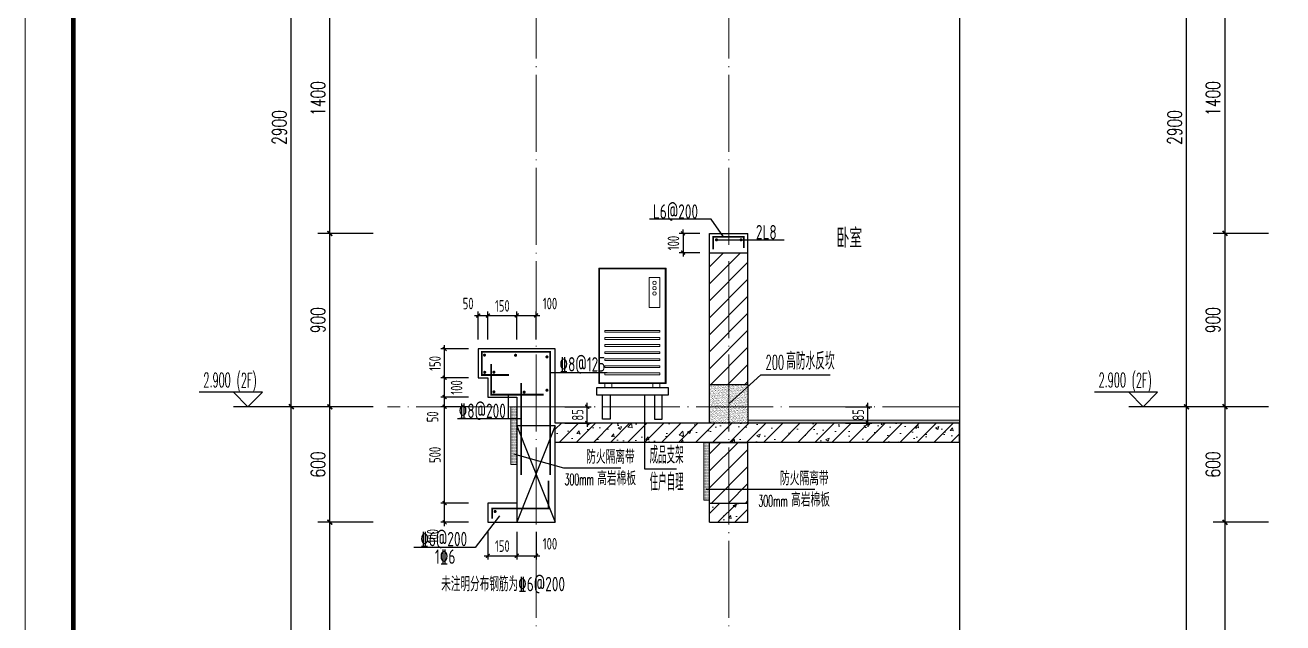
# Model space of a CAD drawing. Extents: x -1712635 to -854203, y -534641 to -21985.
# Drawn here: x -939127 to -932599, y -162113 to -159009 of the extents above; entities that cross this region are included whole.
import ezdxf

# ---------------------------------------------------------------- set-up
doc = ezdxf.new("R2010")
doc.units = 0
doc.header["$LTSCALE"] = 1000
doc.linetypes.add('DOTE', pattern=[2.42, 2, -0.2, 0.02, -0.2])
doc.layers.get('0').update_dxf_attribs({"linetype": 'CONTINUOUS'})
doc.layers.get('Defpoints').update_dxf_attribs({"linetype": 'CONTINUOUS'})
for name, color, linetype in [('DIM', 2, 'CONTINUOUS'), ('DIM_ELEV', 3, 'CONTINUOUS'), ('DIM_IDEN', 67, 'CONTINUOUS'), ('DIM_SYMB', 3, 'CONTINUOUS'), ('PUB_DIM', 3, 'CONTINUOUS'), ('PUB_TEXT', 2, 'CONTINUOUS'), ('REIN', 6, 'CONTINUOUS'), ('S-大样-砼线', 7, 'CONTINUOUS'), ('S-引出线', 40, 'CONTINUOUS'), ('TEXT', 2, 'CONTINUOUS'), ('WALL', 2, 'CONTINUOUS'), ('空调外机', 8, 'CONTINUOUS'), ('立面-看线', 251, 'CONTINUOUS')]:
    doc.layers.add(name, color=color, linetype=linetype)
for name, color, linetype, lineweight in [('DOTE', 19, 'DOTE', 9), ('PUB_HATCH', 8, 'CONTINUOUS', 9), ('内粉刷', 37, 'CONTINUOUS', 9), ('图框', 9, 'CONTINUOUS', 18), ('平面-空调室外机', 143, 'CONTINUOUS', 9)]:
    doc.layers.add(name, color=color, linetype=linetype, lineweight=lineweight)
doc.styles.add('_TCH_DIM', font='SIMPLEX.shx', dxfattribs={"width": 0.7, "bigfont": 'GBCBIG.shx'})
doc.styles.add('_TCH_DIM_T3', font='SIMPLEX', dxfattribs={"width": 0.705882, "bigfont": 'GBCBIG'})
doc.styles.add('DIM_FONT_T3', font='SIMPLEX', dxfattribs={"width": 0.705882, "bigfont": 'GBCBIG'})
doc.styles.add('TSSD_DIMENSION', font='Tssdeng.shx', dxfattribs={"width": 0.7, "bigfont": 'tssdchn.shx'})
doc.styles.add('TSSD_REIN', font='tssdeng.shx', dxfattribs={"width": 0.7, "height": 300, "bigfont": 'tssdchn.shx'})
doc.styles.add('w', font='tssdeng.shx', dxfattribs={"width": 0.8, "bigfont": 'tssdchn.shx'})
doc.dimstyles.new('_TCH_ARCH&&25', dxfattribs={"dimtxt": 74.375, "dimasz": 25, "dimexe": 62.5, "dimexo": 75, "dimgap": 25, "dimtad": 1, "dimdec": 0, "dimzin": 0, "dimdsep": 46, "dimtxsty": '_TCH_DIM_T3', "dimblk": 'ARCHTICK', "dimcen": 0.09, "dimclrt": 7, "dimazin": 0, "dimtfac": 1, "dimtdec": 0, "dimtix": 1, "dimtmove": 2, "dimatfit": 3, "dimldrblk": 'ARCHTICK', "dimfxl": 0, "dimtolj": 1, "dimtzin": 0, "dimarcsym": 0})
doc.dimstyles.new('TSSD_20_20', dxfattribs={"dimtxt": 60, "dimasz": 20, "dimexe": 20, "dimexo": 50, "dimgap": 20, "dimtad": 1, "dimdec": 0, "dimzin": 0, "dimdsep": 46, "dimtxsty": 'TSSD_DIMENSION', "dimblk": 'ARCHTICK', "dimblk1": 'ARCHTICK', "dimblk2": 'ARCHTICK', "dimcen": 0, "dimdle": 20, "dimclrt": 7, "dimadec": 0, "dimazin": 0, "dimtfac": 1, "dimtdec": 0, "dimtix": 1, "dimtmove": 2, "dimatfit": 3, "dimfxl": 0, "dimtolj": 1, "dimtzin": 0, "dimarcsym": 0})
pattern_1 = [(45, (-1569657.01, 4597.395), (-44.1941915, 44.1941915), [])]
pattern_2 = [(45, (-1569657.01, 4552.52), (-44.194174, 44.194174), []), (50, (-1569657.01, 4552.52), (179.315046, -15.688034), [18.75, -206.25]), (355, (-1569657.01, 4552.52), (-34.687833, 188.048033), [15, -165]), (100.4514, (-1569642.07, 4551.21), (144.627345, 172.359886), [15.93505, -175.28553]), (46.1842, (-1569657, 4602.52), (266.81026, -41.37975), [28.125, -309.375]), (96.6356, (-1569634.78, 4599.07), (233.66568, 243.52947), [23.90257, -262.92825]), (351.1842, (-1569657, 4602.52), (233.66549, 243.52965), [22.5, -247.5]), (21, (-1569632.01, 4590.02), (149.226763, -100.654723), [18.75, -206.25]), (326, (-1569632.01, 4590.02), (60.828833, 181.28751), [15, -165]), (71.4514, (-1569619.58, 4581.63), (210.055657, 80.632624), [15.93505, -175.28553]), (37.5, (-1569657.01, 4552.52), (3.039964, 83.2234635), [0, -163, 0, -167.5, 0, -165.625]), (7.5, (-1569657.01, 4552.52), (65.767384, 98.602928), [0, -95.5, 0, -159.25, 0, -63.125]), (327.5, (-1569712.76, 4552.52), (133.455609, -5.638718), [0, -62.5, 0, -195, 0, -258.75]), (317.5, (-1569737.76, 4552.52), (145.796542, 25.026246), [0, -81.25, 0, -129.5, 0, -183.75])]

# ---------------------------------------------------------------- blocks, each defined once
blk = doc.blocks.new('GFDDDDRG')
at = {"layer": '图框'}
blk.add_lwpolyline([(923310, -107437), (923310, -159999), (893610, -159999), (893610, -107437)], close=True, dxfattribs=at)
blk.add_lwpolyline([(923310, -107437), (923310, -159999), (893610, -159999), (893610, -107437)], close=True, dxfattribs=at)
at = {"layer": '图框', "const_width": 50}
blk.add_lwpolyline([(894110, -159499), (922810, -159499), (922810, -108687), (894110, -108687)], close=True, dxfattribs=at)
blk = doc.blocks.new('_ArchTick')
at = {"color": 0, "const_width": 0.35}
blk.add_lwpolyline([(-0.5, -0.5), (0.5, 0.5)], dxfattribs=at)
blk = doc.blocks.new('*D2800')
at = {"layer": 'Defpoints', "color": 0}
for p in [(-932899, -161590.5), (-932599, -161590.5), (-932599, -162990.5)]:
    blk.add_point(p, dxfattribs=at)
at = {"layer": 'PUB_DIM', "color": 0, "lineweight": -2}
for p, q in [((-932674, -161590.5), (-932961.5, -161590.5)), ((-932899, -162990.5), (-932899, -161590.5)), ((-932674, -162990.5), (-932961.5, -162990.5))]:
    blk.add_line(p, q, dxfattribs=at)
at = {"layer": 'PUB_DIM', "color": 0, "lineweight": -2, "xscale": 25, "yscale": 25, "zscale": 25}
for p, rotation in [((-932899, -161590.5), 90), ((-932899, -162990.5), 270)]:
    blk.add_blockref('_ArchTick', p, dxfattribs=dict(at, rotation=rotation))
at = {"layer": 'PUB_DIM', "color": 7, "insert": (-932961.2, -162290.5), "char_height": 74.38, "attachment_point": 5, "rotation": 90, "style": '_TCH_DIM_T3'}
blk.add_mtext('\\A1;1400', dxfattribs=at)
blk = doc.blocks.new('*D2802')
at = {"layer": 'Defpoints', "color": 0}
for p in [(-933099, -160990.5), (-932599, -160990.5), (-932599, -163890.5)]:
    blk.add_point(p, dxfattribs=at)
at = {"layer": 'PUB_DIM', "color": 0, "lineweight": -2}
for p, q in [((-932674, -160990.5), (-933161.5, -160990.5)), ((-933099, -163890.5), (-933099, -160990.5)), ((-932674, -163890.5), (-933161.5, -163890.5))]:
    blk.add_line(p, q, dxfattribs=at)
at = {"layer": 'PUB_DIM', "color": 0, "lineweight": -2, "xscale": 25, "yscale": 25, "zscale": 25}
for p, rotation in [((-933099, -160990.5), 90), ((-933099, -163890.5), 270)]:
    blk.add_blockref('_ArchTick', p, dxfattribs=dict(at, rotation=rotation))
at = {"layer": 'PUB_DIM', "color": 7, "insert": (-933161.2, -162440.5), "char_height": 74.38, "attachment_point": 5, "rotation": 90, "style": '_TCH_DIM_T3'}
blk.add_mtext('\\A1;2900', dxfattribs=at)
blk = doc.blocks.new('*D2825')
at = {"layer": 'Defpoints', "color": 0}
for p in [(-937545.2, -161590.5), (-937245.2, -161590.5), (-937245.2, -162990.5)]:
    blk.add_point(p, dxfattribs=at)
at = {"layer": 'PUB_DIM', "color": 0, "lineweight": -2}
for p, q in [((-937320.2, -161590.5), (-937607.7, -161590.5)), ((-937545.2, -162990.5), (-937545.2, -161590.5)), ((-937320.2, -162990.5), (-937607.7, -162990.5))]:
    blk.add_line(p, q, dxfattribs=at)
at = {"layer": 'PUB_DIM', "color": 0, "lineweight": -2, "xscale": 25, "yscale": 25, "zscale": 25}
for p, rotation in [((-937545.2, -161590.5), 90), ((-937545.2, -162990.5), 270)]:
    blk.add_blockref('_ArchTick', p, dxfattribs=dict(at, rotation=rotation))
at = {"layer": 'PUB_DIM', "color": 7, "insert": (-937607.4, -162290.5), "char_height": 74.38, "attachment_point": 5, "rotation": 90, "style": '_TCH_DIM_T3'}
blk.add_mtext('\\A1;1400', dxfattribs=at)
blk = doc.blocks.new('*D2827')
at = {"layer": 'Defpoints', "color": 0}
for p in [(-937745.2, -160990.5), (-937245.2, -160990.5), (-937245.2, -163890.5)]:
    blk.add_point(p, dxfattribs=at)
at = {"layer": 'PUB_DIM', "color": 0, "lineweight": -2}
for p, q in [((-937320.2, -160990.5), (-937807.7, -160990.5)), ((-937745.2, -163890.5), (-937745.2, -160990.5)), ((-937320.2, -163890.5), (-937807.7, -163890.5))]:
    blk.add_line(p, q, dxfattribs=at)
at = {"layer": 'PUB_DIM', "color": 0, "lineweight": -2, "xscale": 25, "yscale": 25, "zscale": 25}
for p, rotation in [((-937745.2, -160990.5), 90), ((-937745.2, -163890.5), 270)]:
    blk.add_blockref('_ArchTick', p, dxfattribs=dict(at, rotation=rotation))
at = {"layer": 'PUB_DIM', "color": 7, "insert": (-937807.4, -162440.5), "char_height": 74.38, "attachment_point": 5, "rotation": 90, "style": '_TCH_DIM_T3'}
blk.add_mtext('\\A1;2900', dxfattribs=at)
blk = doc.blocks.new('kongtiao')
for p, q in [((-338.7, 49), (-338.7, -550.8)), ((11, 49), (-338.7, 49)), ((-334.1, 44.4), (-334.1, -546.2)), ((6.4, 44.4), (-334.1, 44.4)), ((6.4, -546.2), (6.4, 44.4)), ((11, -550.8), (11, 49)), ((-76.2, -0.5), (-76.2, -156.5)), ((-21.1, -0.5), (-76.2, -0.5)), ((-21.1, -156.5), (-21.1, -0.5)), ((-76.2, -156.5), (-21.1, -156.5)), ((-338.7, -550.8), (11, -550.8)), ((-334.1, -546.2), (6.4, -546.2)), ((-306.6, -550.8), (-306.6, -571.2)), ((-306.6, -571.2), (-269.8, -571.2)), ((-269.8, -571.2), (-269.8, -550.8)), ((-57.9, -571.2), (-57.9, -550.8)), ((-21.1, -571.2), (-57.9, -571.2)), ((-21.1, -550.8), (-21.1, -571.2))]:
    blk.add_line(p, q)
for points in [[(-306.6, -275.4), (-21.1, -275.4), (-21.1, -284.6), (-306.6, -284.6)], [(-306.6, -312.1), (-21.1, -312.1), (-21.1, -321.3), (-306.6, -321.3)], [(-306.6, -348.8), (-21.1, -348.8), (-21.1, -358), (-306.6, -358)], [(-306.6, -385.6), (-21.1, -385.6), (-21.1, -394.7), (-306.6, -394.7)], [(-306.6, -422.3), (-21.1, -422.3), (-21.1, -431.5), (-306.6, -431.5)], [(-306.6, -459), (-21.1, -459), (-21.1, -468.2), (-306.6, -468.2)], [(-306.6, -495.7), (-21.1, -495.7), (-21.1, -504.9), (-306.6, -504.9)]]:
    blk.add_lwpolyline(points, close=True)
for centre in [(-48.7, -28), (-48.7, -55.6), (-48.7, -83.1)]:
    blk.add_circle(centre, 9.18)
blk = doc.blocks.new('VDVDXAXFSFFX')
at = {"layer": 'PUB_HATCH'}
h = blk.add_hatch(dxfattribs=at)
h.set_pattern_fill('DOTS', color=251, scale=2, style=0)
h.set_pattern_definition([(0, (924712.4965, -148185.593), (1.5875, 3.175), [0, -3.175])])
h.paths.add_polyline_path([(924682.5, -148185.6), (924712.5, -148185.6), (924712.5, -147935.6), (924712.5, -147885.6), (924712.5, -147885.6), (924712.5, -147885.6), (924682.5, -147885.6)])
at = {"layer": 'DIM_IDEN', "color": 5}
for p, q in [((924695.5, -148129.3), (924955.6, -148202.9)), ((924955.6, -148202.9), (925253.4, -148202.9))]:
    blk.add_line(p, q, dxfattribs=at)
at = {"layer": 'PUB_HATCH', "color": 5}
blk.add_lwpolyline([(924712.5, -147885.6), (924682.5, -147885.6), (924682.5, -148185.6), (924712.5, -148185.6)], close=True, dxfattribs=at)
at = {"layer": 'PUB_TEXT', "style": 'DIM_FONT_T3', "width": 0.705882}
blk.add_text('防火隔离带', height=71.49, dxfattribs=at).set_placement((925072.6, -148181.9))
at = {"layer": 'PUB_TEXT', "color": 5, "style": 'DIM_FONT_T3'}
for s, height, width, p in [('300mm', 59.5, 0.49827, (924960.4, -148292.9)), ('高岩棉板', 71.49, 0.705882, (925129.8, -148292.9))]:
    blk.add_text(s, height=height, dxfattribs=dict(at, width=width)).set_placement(p)
blk = doc.blocks.new('A$C1F6240CC')
at = {"layer": 'PUB_HATCH'}
h = blk.add_hatch(dxfattribs=at)
h.set_pattern_fill('DOTS', color=251, scale=2, style=0)
h.set_pattern_definition([(0, (-2e-08, -300), (1.5875, 3.175), [0, -3.175])])
h.paths.add_polyline_path([(-30, -300), (0, -300), (0, -50), (0, 0), (0, 0), (0, 0), (-30, 0)])
at = {"layer": 'DIM_IDEN', "color": 5}
for p, q in [((-17, -243.7), (275.1, -243.7)), ((275.1, -243.7), (547, -243.7))]:
    blk.add_line(p, q, dxfattribs=at)
at = {"layer": 'PUB_HATCH', "color": 5}
blk.add_lwpolyline([(0, 0), (-30, 0), (-30, -300), (0, -300)], close=True, dxfattribs=at)
at = {"layer": 'PUB_TEXT', "style": 'DIM_FONT_T3', "width": 0.705882}
blk.add_text('防火隔离带', height=71.49, dxfattribs=at).set_placement((366.2, -222.7))
at = {"layer": 'PUB_TEXT', "color": 5, "style": 'DIM_FONT_T3'}
for s, height, width, p in [('高岩棉板', 71.49, 0.705882, (423.4, -333.7)), ('300mm', 59.5, 0.49827, (253.9, -333.7))]:
    blk.add_text(s, height=height, dxfattribs=dict(at, width=width)).set_placement(p)
blk = doc.blocks.new('*D3730')
at = {"layer": 'Defpoints', "color": 0}
for p in [(-932899, -160990.5), (-932599, -160990.5), (-932599, -161590.5)]:
    blk.add_point(p, dxfattribs=at)
at = {"layer": 'PUB_DIM', "color": 0, "lineweight": -2}
for p, q in [((-932674, -160990.5), (-932961.5, -160990.5)), ((-932899, -161590.5), (-932899, -160990.5)), ((-932674, -161590.5), (-932961.5, -161590.5))]:
    blk.add_line(p, q, dxfattribs=at)
at = {"layer": 'PUB_DIM', "color": 0, "lineweight": -2, "xscale": 25, "yscale": 25, "zscale": 25}
for p, rotation in [((-932899, -160990.5), 90), ((-932899, -161590.5), 270)]:
    blk.add_blockref('_ArchTick', p, dxfattribs=dict(at, rotation=rotation))
at = {"layer": 'PUB_DIM', "color": 7, "insert": (-932961.2, -161290.5), "char_height": 74.38, "attachment_point": 5, "rotation": 90, "style": '_TCH_DIM_T3'}
blk.add_mtext('\\A1;600', dxfattribs=at)
blk = doc.blocks.new('*D3731')
at = {"layer": 'Defpoints', "color": 0}
for p in [(-932899, -160090.5), (-932599, -160090.5), (-932599, -160990.5)]:
    blk.add_point(p, dxfattribs=at)
at = {"layer": 'PUB_DIM', "color": 0, "lineweight": -2}
for p, q in [((-932674, -160090.5), (-932961.5, -160090.5)), ((-932899, -160990.5), (-932899, -160090.5)), ((-932674, -160990.5), (-932961.5, -160990.5))]:
    blk.add_line(p, q, dxfattribs=at)
at = {"layer": 'PUB_DIM', "color": 0, "lineweight": -2, "xscale": 25, "yscale": 25, "zscale": 25}
for p, rotation in [((-932899, -160090.5), 90), ((-932899, -160990.5), 270)]:
    blk.add_blockref('_ArchTick', p, dxfattribs=dict(at, rotation=rotation))
at = {"layer": 'PUB_DIM', "color": 7, "insert": (-932961.2, -160540.5), "char_height": 74.38, "attachment_point": 5, "rotation": 90, "style": '_TCH_DIM_T3'}
blk.add_mtext('\\A1;900', dxfattribs=at)
blk = doc.blocks.new('*D3732')
at = {"layer": 'Defpoints', "color": 0}
for p in [(-932899, -158690.5), (-932599, -158690.5), (-932599, -160090.5)]:
    blk.add_point(p, dxfattribs=at)
at = {"layer": 'PUB_DIM', "color": 0, "lineweight": -2}
for p, q in [((-932674, -158690.5), (-932961.5, -158690.5)), ((-932899, -160090.5), (-932899, -158690.5)), ((-932674, -160090.5), (-932961.5, -160090.5))]:
    blk.add_line(p, q, dxfattribs=at)
at = {"layer": 'PUB_DIM', "color": 0, "lineweight": -2, "xscale": 25, "yscale": 25, "zscale": 25}
for p, rotation in [((-932899, -158690.5), 90), ((-932899, -160090.5), 270)]:
    blk.add_blockref('_ArchTick', p, dxfattribs=dict(at, rotation=rotation))
at = {"layer": 'PUB_DIM', "color": 7, "insert": (-932961.2, -159390.5), "char_height": 74.38, "attachment_point": 5, "rotation": 90, "style": '_TCH_DIM_T3'}
blk.add_mtext('\\A1;1400', dxfattribs=at)
blk = doc.blocks.new('*D3747')
at = {"layer": 'Defpoints', "color": 0}
for p in [(-933099, -158090.5), (-932599, -158090.5), (-932599, -160990.5)]:
    blk.add_point(p, dxfattribs=at)
at = {"layer": 'PUB_DIM', "color": 0, "lineweight": -2}
for p, q in [((-932674, -158090.5), (-933161.5, -158090.5)), ((-933099, -160990.5), (-933099, -158090.5)), ((-932674, -160990.5), (-933161.5, -160990.5))]:
    blk.add_line(p, q, dxfattribs=at)
at = {"layer": 'PUB_DIM', "color": 0, "lineweight": -2, "xscale": 25, "yscale": 25, "zscale": 25}
for p, rotation in [((-933099, -158090.5), 90), ((-933099, -160990.5), 270)]:
    blk.add_blockref('_ArchTick', p, dxfattribs=dict(at, rotation=rotation))
at = {"layer": 'PUB_DIM', "color": 7, "insert": (-933161.2, -159540.5), "char_height": 74.38, "attachment_point": 5, "rotation": 90, "style": '_TCH_DIM_T3'}
blk.add_mtext('\\A1;2900', dxfattribs=at)
blk = doc.blocks.new('*D3754')
at = {"layer": 'Defpoints', "color": 0}
for p in [(-936375, -160990.5), (-936209, -160990.5), (-936375, -161075.5)]:
    blk.add_point(p, dxfattribs=at)
at = {"layer": 'DIM', "color": 0, "lineweight": -2}
for p, q in [((-936325, -160990.5), (-936189, -160990.5)), ((-936209, -160990.5), (-936209, -160970.5)), ((-936209, -161075.5), (-936209, -160990.5)), ((-936325, -161075.5), (-936189, -161075.5)), ((-936209, -161075.5), (-936209, -161095.5))]:
    blk.add_line(p, q, dxfattribs=at)
at = {"layer": 'DIM', "color": 0, "lineweight": -2, "xscale": 20, "yscale": 20, "zscale": 20}
for p, rotation in [((-936209, -160990.5), 270), ((-936209, -161075.5), 90)]:
    blk.add_blockref('_ArchTick', p, dxfattribs=dict(at, rotation=rotation))
at = {"layer": 'DIM', "color": 7, "insert": (-936259, -161033), "char_height": 60, "attachment_point": 5, "rotation": 90, "style": 'TSSD_DIMENSION'}
blk.add_mtext('\\A1;85', dxfattribs=at)
blk = doc.blocks.new('*D3755')
at = {"layer": 'Defpoints', "color": 0}
for p in [(-934918.7, -160990.5), (-934752.7, -160990.5), (-934918.7, -161075.5)]:
    blk.add_point(p, dxfattribs=at)
at = {"layer": 'DIM', "color": 0, "lineweight": -2}
for p, q in [((-934868.7, -160990.5), (-934732.7, -160990.5)), ((-934752.7, -160990.5), (-934752.7, -160970.5)), ((-934752.7, -161075.5), (-934752.7, -160990.5)), ((-934868.7, -161075.5), (-934732.7, -161075.5)), ((-934752.7, -161075.5), (-934752.7, -161095.5))]:
    blk.add_line(p, q, dxfattribs=at)
at = {"layer": 'DIM', "color": 0, "lineweight": -2, "xscale": 20, "yscale": 20, "zscale": 20}
for p, rotation in [((-934752.7, -160990.5), 270), ((-934752.7, -161075.5), 90)]:
    blk.add_blockref('_ArchTick', p, dxfattribs=dict(at, rotation=rotation))
at = {"layer": 'DIM', "color": 7, "insert": (-934802.7, -161033), "char_height": 60, "attachment_point": 5, "rotation": 90, "style": 'TSSD_DIMENSION'}
blk.add_mtext('\\A1;85', dxfattribs=at)
blk = doc.blocks.new('*D3756')
at = {"layer": 'Defpoints', "color": 0}
for p in [(-936725, -160516.8), (-936775, -160690.5), (-936725, -160690.5)]:
    blk.add_point(p, dxfattribs=at)
at = {"layer": 'DIM', "color": 0, "lineweight": -2}
for p, q in [((-936775, -160640.5), (-936775, -160496.8)), ((-936725, -160640.5), (-936725, -160496.8)), ((-936795, -160516.8), (-936705, -160516.8))]:
    blk.add_line(p, q, dxfattribs=at)
at = {"layer": 'DIM', "color": 0, "lineweight": -2, "xscale": 20, "yscale": 20, "zscale": 20, "rotation": 180}
blk.add_blockref('_ArchTick', (-936775, -160516.8), dxfattribs=at)
at = {"layer": 'DIM', "color": 0, "lineweight": -2, "xscale": 20, "yscale": 20, "zscale": 20}
blk.add_blockref('_ArchTick', (-936725, -160516.8), dxfattribs=at)
at = {"layer": 'DIM', "color": 7, "insert": (-936827.4, -160454.6), "char_height": 60, "attachment_point": 5, "style": 'TSSD_DIMENSION'}
blk.add_mtext('\\A1;50', dxfattribs=at)
blk = doc.blocks.new('*D3757')
at = {"layer": 'Defpoints', "color": 0}
for p in [(-936575, -160516.8), (-936725, -160690.5), (-936575, -160690.5)]:
    blk.add_point(p, dxfattribs=at)
at = {"layer": 'DIM', "color": 0, "lineweight": -2}
for p, q in [((-936725, -160640.5), (-936725, -160496.8)), ((-936575, -160640.5), (-936575, -160496.8)), ((-936745, -160516.8), (-936555, -160516.8))]:
    blk.add_line(p, q, dxfattribs=at)
at = {"layer": 'DIM', "color": 0, "lineweight": -2, "xscale": 20, "yscale": 20, "zscale": 20, "rotation": 180}
blk.add_blockref('_ArchTick', (-936725, -160516.8), dxfattribs=at)
at = {"layer": 'DIM', "color": 0, "lineweight": -2, "xscale": 20, "yscale": 20, "zscale": 20}
blk.add_blockref('_ArchTick', (-936575, -160516.8), dxfattribs=at)
at = {"layer": 'DIM', "color": 7, "insert": (-936650, -160466.8), "char_height": 60, "attachment_point": 5, "style": 'TSSD_DIMENSION'}
blk.add_mtext('\\A1;150', dxfattribs=at)
blk = doc.blocks.new('*D3758')
at = {"layer": 'Defpoints', "color": 0}
for p in [(-936475, -160516.8), (-936575, -160690.5), (-936475, -160690.5)]:
    blk.add_point(p, dxfattribs=at)
at = {"layer": 'DIM', "color": 0, "lineweight": -2}
for p, q in [((-936575, -160640.5), (-936575, -160496.8)), ((-936475, -160640.5), (-936475, -160496.8)), ((-936595, -160516.8), (-936455, -160516.8))]:
    blk.add_line(p, q, dxfattribs=at)
at = {"layer": 'DIM', "color": 0, "lineweight": -2, "xscale": 20, "yscale": 20, "zscale": 20, "rotation": 180}
blk.add_blockref('_ArchTick', (-936575, -160516.8), dxfattribs=at)
at = {"layer": 'DIM', "color": 0, "lineweight": -2, "xscale": 20, "yscale": 20, "zscale": 20}
blk.add_blockref('_ArchTick', (-936475, -160516.8), dxfattribs=at)
at = {"layer": 'DIM', "color": 7, "insert": (-936402.6, -160454.6), "char_height": 60, "attachment_point": 5, "style": 'TSSD_DIMENSION'}
blk.add_mtext('\\A1;100', dxfattribs=at)
blk = doc.blocks.new('*D3759')
at = {"layer": 'Defpoints', "color": 0}
for p in [(-936725, -161590.5), (-936575, -161590.5), (-936575, -161764.2)]:
    blk.add_point(p, dxfattribs=at)
at = {"layer": 'DIM', "color": 0, "lineweight": -2}
for p, q in [((-936725, -161640.5), (-936725, -161784.2)), ((-936575, -161640.5), (-936575, -161784.2)), ((-936745, -161764.2), (-936555, -161764.2))]:
    blk.add_line(p, q, dxfattribs=at)
at = {"layer": 'DIM', "color": 0, "lineweight": -2, "xscale": 20, "yscale": 20, "zscale": 20, "rotation": 180}
blk.add_blockref('_ArchTick', (-936725, -161764.2), dxfattribs=at)
at = {"layer": 'DIM', "color": 0, "lineweight": -2, "xscale": 20, "yscale": 20, "zscale": 20}
blk.add_blockref('_ArchTick', (-936575, -161764.2), dxfattribs=at)
at = {"layer": 'DIM', "color": 7, "insert": (-936650, -161714.2), "char_height": 60, "attachment_point": 5, "style": 'TSSD_DIMENSION'}
blk.add_mtext('\\A1;150', dxfattribs=at)
blk = doc.blocks.new('*D3760')
at = {"layer": 'Defpoints', "color": 0}
for p in [(-936575, -161590.5), (-936475, -161590.5), (-936475, -161764.2)]:
    blk.add_point(p, dxfattribs=at)
at = {"layer": 'DIM', "color": 0, "lineweight": -2}
for p, q in [((-936575, -161640.5), (-936575, -161784.2)), ((-936475, -161640.5), (-936475, -161784.2)), ((-936595, -161764.2), (-936455, -161764.2))]:
    blk.add_line(p, q, dxfattribs=at)
at = {"layer": 'DIM', "color": 0, "lineweight": -2, "xscale": 20, "yscale": 20, "zscale": 20, "rotation": 180}
blk.add_blockref('_ArchTick', (-936575, -161764.2), dxfattribs=at)
at = {"layer": 'DIM', "color": 0, "lineweight": -2, "xscale": 20, "yscale": 20, "zscale": 20}
blk.add_blockref('_ArchTick', (-936475, -161764.2), dxfattribs=at)
at = {"layer": 'DIM', "color": 7, "insert": (-936402.6, -161702), "char_height": 60, "attachment_point": 5, "style": 'TSSD_DIMENSION'}
blk.add_mtext('\\A1;100', dxfattribs=at)
blk = doc.blocks.new('*D3761')
at = {"layer": 'Defpoints', "color": 0}
for p in [(-936949.6, -160690.5), (-936775, -160690.5), (-936775, -160840.5)]:
    blk.add_point(p, dxfattribs=at)
at = {"layer": 'DIM', "color": 0, "lineweight": -2}
for p, q in [((-936825, -160690.5), (-936969.6, -160690.5)), ((-936949.6, -160860.5), (-936949.6, -160670.5)), ((-936825, -160840.5), (-936969.6, -160840.5))]:
    blk.add_line(p, q, dxfattribs=at)
at = {"layer": 'DIM', "color": 0, "lineweight": -2, "xscale": 20, "yscale": 20, "zscale": 20}
for p, rotation in [((-936949.6, -160690.5), 90), ((-936949.6, -160840.5), 270)]:
    blk.add_blockref('_ArchTick', p, dxfattribs=dict(at, rotation=rotation))
at = {"layer": 'DIM', "color": 7, "insert": (-936999.6, -160765.5), "char_height": 60, "attachment_point": 5, "rotation": 90, "style": 'TSSD_DIMENSION'}
blk.add_mtext('\\A1;150', dxfattribs=at)
blk = doc.blocks.new('*D3762')
at = {"layer": 'Defpoints', "color": 0}
for p in [(-936949.6, -160840.5), (-936775, -160840.5), (-936775, -160940.5)]:
    blk.add_point(p, dxfattribs=at)
at = {"layer": 'DIM', "color": 0, "lineweight": -2}
for p, q in [((-936949.6, -160960.5), (-936949.6, -160820.5)), ((-936825, -160840.5), (-936969.6, -160840.5)), ((-936825, -160940.5), (-936969.6, -160940.5))]:
    blk.add_line(p, q, dxfattribs=at)
at = {"layer": 'DIM', "color": 0, "lineweight": -2, "xscale": 20, "yscale": 20, "zscale": 20}
for p, rotation in [((-936949.6, -160840.5), 90), ((-936949.6, -160940.5), 270)]:
    blk.add_blockref('_ArchTick', p, dxfattribs=dict(at, rotation=rotation))
at = {"layer": 'DIM', "color": 7, "insert": (-936887.6, -160890.5), "char_height": 60, "attachment_point": 5, "rotation": 90, "style": 'TSSD_DIMENSION'}
blk.add_mtext('\\A1;100', dxfattribs=at)
blk = doc.blocks.new('*D3763')
at = {"layer": 'Defpoints', "color": 0}
for p in [(-936949.6, -160940.5), (-936775, -160940.5), (-936775, -160990.5)]:
    blk.add_point(p, dxfattribs=at)
at = {"layer": 'DIM', "color": 0, "lineweight": -2}
for p, q in [((-936825, -160940.5), (-936969.6, -160940.5)), ((-936949.6, -161010.5), (-936949.6, -160920.5)), ((-936825, -160990.5), (-936969.6, -160990.5))]:
    blk.add_line(p, q, dxfattribs=at)
at = {"layer": 'DIM', "color": 0, "lineweight": -2, "xscale": 20, "yscale": 20, "zscale": 20}
for p, rotation in [((-936949.6, -160940.5), 90), ((-936949.6, -160990.5), 270)]:
    blk.add_blockref('_ArchTick', p, dxfattribs=dict(at, rotation=rotation))
at = {"layer": 'DIM', "color": 7, "insert": (-937011.8, -161042.9), "char_height": 60, "attachment_point": 5, "rotation": 90, "style": 'TSSD_DIMENSION'}
blk.add_mtext('\\A1;50', dxfattribs=at)
blk = doc.blocks.new('*D3764')
at = {"layer": 'Defpoints', "color": 0}
for p in [(-936949.6, -160990.5), (-936775, -160990.5), (-936775, -161490.5)]:
    blk.add_point(p, dxfattribs=at)
at = {"layer": 'DIM', "color": 0, "lineweight": -2}
for p, q in [((-936825, -160990.5), (-936969.6, -160990.5)), ((-936949.6, -161510.5), (-936949.6, -160970.5)), ((-936825, -161490.5), (-936969.6, -161490.5))]:
    blk.add_line(p, q, dxfattribs=at)
at = {"layer": 'DIM', "color": 0, "lineweight": -2, "xscale": 20, "yscale": 20, "zscale": 20}
for p, rotation in [((-936949.6, -160990.5), 90), ((-936949.6, -161490.5), 270)]:
    blk.add_blockref('_ArchTick', p, dxfattribs=dict(at, rotation=rotation))
at = {"layer": 'DIM', "color": 7, "insert": (-936999.6, -161240.5), "char_height": 60, "attachment_point": 5, "rotation": 90, "style": 'TSSD_DIMENSION'}
blk.add_mtext('\\A1;500', dxfattribs=at)
blk = doc.blocks.new('*D3765')
at = {"layer": 'Defpoints', "color": 0}
for p in [(-936949.6, -161490.5), (-936775, -161490.5), (-936775, -161590.5)]:
    blk.add_point(p, dxfattribs=at)
at = {"layer": 'DIM', "color": 0, "lineweight": -2}
for p, q in [((-936949.6, -161610.5), (-936949.6, -161470.5)), ((-936825, -161490.5), (-936969.6, -161490.5)), ((-936825, -161590.5), (-936969.6, -161590.5))]:
    blk.add_line(p, q, dxfattribs=at)
at = {"layer": 'DIM', "color": 0, "lineweight": -2, "xscale": 20, "yscale": 20, "zscale": 20}
for p, rotation in [((-936949.6, -161490.5), 90), ((-936949.6, -161590.5), 270)]:
    blk.add_blockref('_ArchTick', p, dxfattribs=dict(at, rotation=rotation))
at = {"layer": 'DIM', "color": 7, "insert": (-937011.8, -161662.9), "char_height": 60, "attachment_point": 5, "rotation": 90, "style": 'TSSD_DIMENSION'}
blk.add_mtext('\\A1;100', dxfattribs=at)
blk = doc.blocks.new('*D3778')
at = {"layer": 'Defpoints', "color": 0}
for p in [(-937545.2, -160990.5), (-937245.2, -160990.5), (-937245.2, -161590.5)]:
    blk.add_point(p, dxfattribs=at)
at = {"layer": 'PUB_DIM', "color": 0, "lineweight": -2}
for p, q in [((-937320.2, -160990.5), (-937607.7, -160990.5)), ((-937545.2, -161590.5), (-937545.2, -160990.5)), ((-937320.2, -161590.5), (-937607.7, -161590.5))]:
    blk.add_line(p, q, dxfattribs=at)
at = {"layer": 'PUB_DIM', "color": 0, "lineweight": -2, "xscale": 25, "yscale": 25, "zscale": 25}
for p, rotation in [((-937545.2, -160990.5), 90), ((-937545.2, -161590.5), 270)]:
    blk.add_blockref('_ArchTick', p, dxfattribs=dict(at, rotation=rotation))
at = {"layer": 'PUB_DIM', "color": 7, "insert": (-937607.4, -161290.5), "char_height": 74.38, "attachment_point": 5, "rotation": 90, "style": '_TCH_DIM_T3'}
blk.add_mtext('\\A1;600', dxfattribs=at)
blk = doc.blocks.new('*D3779')
at = {"layer": 'Defpoints', "color": 0}
for p in [(-937545.2, -160090.5), (-937245.2, -160090.5), (-937245.2, -160990.5)]:
    blk.add_point(p, dxfattribs=at)
at = {"layer": 'PUB_DIM', "color": 0, "lineweight": -2}
for p, q in [((-937320.2, -160090.5), (-937607.7, -160090.5)), ((-937545.2, -160990.5), (-937545.2, -160090.5)), ((-937320.2, -160990.5), (-937607.7, -160990.5))]:
    blk.add_line(p, q, dxfattribs=at)
at = {"layer": 'PUB_DIM', "color": 0, "lineweight": -2, "xscale": 25, "yscale": 25, "zscale": 25}
for p, rotation in [((-937545.2, -160090.5), 90), ((-937545.2, -160990.5), 270)]:
    blk.add_blockref('_ArchTick', p, dxfattribs=dict(at, rotation=rotation))
at = {"layer": 'PUB_DIM', "color": 7, "insert": (-937607.4, -160540.5), "char_height": 74.38, "attachment_point": 5, "rotation": 90, "style": '_TCH_DIM_T3'}
blk.add_mtext('\\A1;900', dxfattribs=at)
blk = doc.blocks.new('*D3780')
at = {"layer": 'Defpoints', "color": 0}
for p in [(-937545.2, -158690.5), (-937245.2, -158690.5), (-937245.2, -160090.5)]:
    blk.add_point(p, dxfattribs=at)
at = {"layer": 'PUB_DIM', "color": 0, "lineweight": -2}
for p, q in [((-937320.2, -158690.5), (-937607.7, -158690.5)), ((-937545.2, -160090.5), (-937545.2, -158690.5)), ((-937320.2, -160090.5), (-937607.7, -160090.5))]:
    blk.add_line(p, q, dxfattribs=at)
at = {"layer": 'PUB_DIM', "color": 0, "lineweight": -2, "xscale": 25, "yscale": 25, "zscale": 25}
for p, rotation in [((-937545.2, -158690.5), 90), ((-937545.2, -160090.5), 270)]:
    blk.add_blockref('_ArchTick', p, dxfattribs=dict(at, rotation=rotation))
at = {"layer": 'PUB_DIM', "color": 7, "insert": (-937607.4, -159390.5), "char_height": 74.38, "attachment_point": 5, "rotation": 90, "style": '_TCH_DIM_T3'}
blk.add_mtext('\\A1;1400', dxfattribs=at)
blk = doc.blocks.new('*D3792')
at = {"layer": 'Defpoints', "color": 0}
for p in [(-937745.2, -158090.5), (-937245.2, -158090.5), (-937245.2, -160990.5)]:
    blk.add_point(p, dxfattribs=at)
at = {"layer": 'PUB_DIM', "color": 0, "lineweight": -2}
for p, q in [((-937320.2, -158090.5), (-937807.7, -158090.5)), ((-937745.2, -160990.5), (-937745.2, -158090.5)), ((-937320.2, -160990.5), (-937807.7, -160990.5))]:
    blk.add_line(p, q, dxfattribs=at)
at = {"layer": 'PUB_DIM', "color": 0, "lineweight": -2, "xscale": 25, "yscale": 25, "zscale": 25}
for p, rotation in [((-937745.2, -158090.5), 90), ((-937745.2, -160990.5), 270)]:
    blk.add_blockref('_ArchTick', p, dxfattribs=dict(at, rotation=rotation))
at = {"layer": 'PUB_DIM', "color": 7, "insert": (-937807.4, -159540.5), "char_height": 74.38, "attachment_point": 5, "rotation": 90, "style": '_TCH_DIM_T3'}
blk.add_mtext('\\A1;2900', dxfattribs=at)
blk = doc.blocks.new('A$C696610E5')
at = {"layer": 'REIN', "const_width": 9}
for points in [[(494.5, 974.7), (353.3, 974.7), (353.3, 1095), (708.3, 1095), (708.3, 454.9)], [(401.6, 1031.7), (401.6, 872.6), (673.9, 872.6)], [(557.8, 934), (557.8, 454.9)]]:
    blk.add_lwpolyline(points, dxfattribs=at)
at = {"layer": 'REIN', "const_width": 8}
for points in [[(363.4, 1078.3, 1), (371.4, 1078.3, 1)], [(524.5, 1076.9, 1), (532.5, 1076.9, 1)], [(687.7, 1068.7, 1), (695.7, 1068.7, 1)], [(364.5, 988.6, 1), (372.5, 988.6, 1)], [(412.3, 989.2, 1), (420.3, 989.2, 1)], [(412.3, 887.1, 1), (420.3, 887.1, 1)], [(569.2, 886.1, 1), (577.2, 886.1, 1)], [(687.7, 895.7, 1), (695.7, 895.7, 1)], [(418.3, 266.1, 1), (426.3, 266.1, 1)]]:
    blk.add_lwpolyline(points, format="xyb", close=True, dxfattribs=at)
at = {"layer": 'REIN'}
blk.add_lwpolyline([(407.7, 227.9, 9, 9, 0), (407.7, 280.9, 9, 9, 0), (700.1, 280.9, 9, 9, 0), (700.1, 425.3, 9, 9, 0)], format="xyseb", dxfattribs=at)
at = {"layer": 'S-大样-砼线'}
for p, q in [((534.9, 709.9), (734.9, 209.8)), ((734.9, 709.9), (534.9, 209.8))]:
    blk.add_line(p, q, dxfattribs=at)
blk.add_lwpolyline([(734.9, 709.9), (534.9, 709.9), (534.9, 209.8), (734.9, 209.8)], close=True, dxfattribs=at)
at = {"layer": 'S-引出线'}
for p, q in [((704.2, 988.5), (1004.3, 988.5)), ((490.6, 872.6), (490.6, 748.9)), ((227.2, 748.9), (561.1, 748.9))]:
    blk.add_line(p, q, dxfattribs=at)
blk.add_lwpolyline([(445.3, 242.7), (318.6, 79.6), (0, 79.6)], dxfattribs=at)
at = {"layer": 'TEXT', "style": 'TSSD_REIN', "width": 0.7}
for s, p in [('%%1328@125', (756.2, 992.6)), ('%%1328@200', (233.1, 751.1)), ('%%1326@200', (33.9, 85.5)), ('1%%1326', (110.1, -5.8)), ('未注明分布钢筋为%%1326@200', (142.8, -148.4))]:
    blk.add_text(s, height=75, rotation=0, dxfattribs=at).set_placement(p)
blk = doc.blocks.new('*D3843')
at = {"layer": 'Defpoints', "color": 0}
for p in [(-935575, -160090.5), (-935711.9, -160190.5), (-935575, -160190.5)]:
    blk.add_point(p, dxfattribs=at)
at = {"layer": 'DIM', "color": 0, "lineweight": -2}
for p, q in [((-935625, -160090.5), (-935731.9, -160090.5)), ((-935711.9, -160090.5), (-935711.9, -160070.5)), ((-935711.9, -160090.5), (-935711.9, -160190.5)), ((-935625, -160190.5), (-935731.9, -160190.5)), ((-935711.9, -160190.5), (-935711.9, -160210.5))]:
    blk.add_line(p, q, dxfattribs=at)
at = {"layer": 'DIM', "color": 0, "lineweight": -2, "xscale": 20, "yscale": 20, "zscale": 20}
for p, rotation in [((-935711.9, -160090.5), 270), ((-935711.9, -160190.5), 90)]:
    blk.add_blockref('_ArchTick', p, dxfattribs=dict(at, rotation=rotation))
at = {"layer": 'DIM', "color": 7, "insert": (-935761.9, -160140.5), "char_height": 60, "attachment_point": 5, "rotation": 90, "style": 'TSSD_DIMENSION'}
blk.add_mtext('\\A1;100', dxfattribs=at)
blk = doc.blocks.new('20210809.02283206')
at = {"layer": 'REIN', "const_width": 9}
blk.add_lwpolyline([(87484.2, 66580.9), (87484.2, 66644.7), (87644.1, 66644.7), (87644.1, 66586.8)], dxfattribs=at)
at = {"layer": 'REIN', "const_width": 8}
for points in [[(87497.7, 66629.7, 1), (87505.7, 66629.7, 1)], [(87625.1, 66629.7, 1), (87633.1, 66629.7, 1)]]:
    blk.add_lwpolyline(points, format="xyb", close=True, dxfattribs=at)
at = {"layer": 'S-引出线'}
for p, q in [((87474.6, 66737), (87154.5, 66737)), ((87538.8, 66644.7), (87474.6, 66737)), ((87501.7, 66629.7), (87853.3, 66629.7))]:
    blk.add_line(p, q, dxfattribs=at)
at = {"layer": 'TEXT', "style": 'w', "width": 0.7}
for s, p in [('L6@200', (87171.5, 66739.2)), ('2L8', (87706.2, 66632.1))]:
    blk.add_text(s, height=75, rotation=0, dxfattribs=at).set_placement(p)
blk = doc.blocks.new('20210902.15311021')
at = {"layer": 'DOTE', "color": 1, "linetype": 'DOTE', "ltscale": 0.2}
for p, q in [((78813.2, -133245.9), (78813.2, -115565.9)), ((79813.2, -133245.9), (79813.2, -115565.9)), ((81011.7, -129245.9), (78043, -129245.9))]:
    blk.add_line(p, q, dxfattribs=at)

msp = doc.modelspace()

# ---------------------------------------------------------------- hatches: boundary and pattern name
at = {"layer": 'PUB_HATCH'}
h = msp.add_hatch(dxfattribs=at)
h.set_pattern_fill('普通砖', color=256, scale=25, style=0)
h.set_pattern_definition(pattern_1)
h.paths.add_polyline_path([(-935374.99, -160875.51), (-935374.99, -160190.51), (-935574.99, -160190.51), (-935574.99, -160875.51)])
h = msp.add_hatch(dxfattribs=at)
h.set_pattern_fill('钢筋混凝土', color=256, scale=25, style=0)
h.set_pattern_definition(pattern_2)
h.paths.add_polyline_path([(-936374.99, -161075.51), (-936374.99, -161175.51), (-934276.47, -161175.51), (-934276.47, -161075.51)])
h = msp.add_hatch(dxfattribs=at)
h.set_pattern_fill('普通砖', color=256, scale=25, style=0)
h.set_pattern_definition(pattern_1)
h.paths.add_polyline_path([(-935574.99, -161490.51), (-935374.99, -161490.51), (-935374.99, -161175.51), (-935574.99, -161175.51)])
h = msp.add_hatch(dxfattribs=at)
h.set_pattern_fill('钢筋混凝土', color=256, scale=25, style=0)
h.set_pattern_definition(pattern_2)
h.paths.add_polyline_path([(-935374.99, -161590.51), (-935374.99, -161490.51), (-935574.99, -161490.51), (-935574.99, -161590.51)])
at = {"layer": '立面-看线'}
h = msp.add_hatch(dxfattribs=at)
h.set_pattern_fill('碎沙', color=256, scale=4)
h.set_pattern_definition([(37.5, (-1736628.231, -546437.467), (-0.32000626, 9.78826475), [0, -7.7216, 0, -8.636, 0, -8.255]), (7.5, (-1736628.231, -546437.467), (8.99046566, 14.33650201), [0, -4.1656, 0, -6.9596, 0, -2.667]), (327.5, (-1736634.48, -546437.467), (15.819847405, 0.02874369), [0, -2.54, 0, -9.144, 0, -11.938]), (317.5, (-1736634.48, -546437.467), (15.27112905, 4.45858647), [0, -1.27, 0, -5.9944, 0, -6.858])])
h.paths.add_polyline_path([(-935574.99, -161075.51), (-935374.99, -161075.51), (-935374.99, -160875.51), (-935574.99, -160875.51)])
h = msp.add_hatch(dxfattribs=at)
h.set_pattern_fill('HONEY', color=256, scale=7)
h.set_pattern_definition([(0, (-1736724.261, -546437.467), (16.66875, 9.623705), [11.1125, -22.225]), (120, (-1736724.261, -546437.467), (-16.66874801, 9.62370845), [11.1125, -22.225]), (60, (-1736724.261, -546437.467), (1.99e-06, 19.24741345), [-22.225, 11.1125])])
h.paths.add_polyline_path([(-934276.47, -161060.51), (-935374.99, -161060.51), (-935374.99, -161075.51), (-934276.47, -161075.51)])

# ---------------------------------------------------------------- linework, layer by layer
at = {"layer": 'DIM'}
for p, q in [((-935912.34, -160930.52), (-935912.34, -161312.13)), ((-935912.34, -161312.13), (-935745.81, -161312.13))]:
    msp.add_line(p, q, dxfattribs=at)
at = {"layer": 'DIM_ELEV', "color": 1}
for p, q in [((-937895.19, -160915.52), (-938223.19, -160915.52)), ((-937970.19, -160990.52), (-938045.19, -160915.52)), ((-937970.19, -160990.52), (-937895.19, -160915.52)), ((-933249.03, -160915.52), (-933577.03, -160915.52)), ((-933324.03, -160990.52), (-933399.03, -160915.52)), ((-933324.03, -160990.52), (-933249.03, -160915.52)), ((-937545.19, -160990.52), (-938045.19, -160990.52)), ((-932899.03, -160990.52), (-933399.03, -160990.52))]:
    msp.add_line(p, q, dxfattribs=at)
at = {"layer": 'DIM_IDEN'}
for p, q in [((-935474.99, -160975.51), (-935308.18, -160824)), ((-935308.18, -160824), (-934948, -160824))]:
    msp.add_line(p, q, dxfattribs=at)
at = {"layer": 'DIM_SYMB'}
msp.add_lwpolyline([(-934276.47, -147910.52), (-934276.47, -156572.39), (-934223.97, -156591.5), (-934328.97, -156610.01), (-934276.47, -156628.64), (-934276.47, -165290.52)], dxfattribs=at)
at = {"layer": 'PUB_HATCH', "color": 215}
msp.add_line((-935374.99, -161060.51), (-934276.47, -161060.51), dxfattribs=at)
at = {"layer": 'WALL'}
for p, q in [((-935574.99, -160190.51), (-935574.99, -160090.51)), ((-935574.99, -160090.51), (-935374.99, -160090.51)), ((-935374.99, -160190.51), (-935374.99, -160090.51)), ((-935574.99, -160190.51), (-935374.99, -160190.51)), ((-935574.99, -160875.51), (-935574.99, -160190.51)), ((-935374.99, -160875.51), (-935374.99, -160190.51)), ((-936374.99, -160690.52), (-936774.99, -160690.52)), ((-936774.99, -160690.52), (-936774.99, -160840.52)), ((-936374.99, -161075.51), (-936374.99, -160690.52)), ((-936774.99, -160840.52), (-936724.99, -160840.52)), ((-936724.99, -160840.52), (-936724.99, -160940.52)), ((-935574.99, -160875.51), (-935374.99, -160875.51)), ((-936724.99, -160940.52), (-936574.99, -160940.52)), ((-936574.99, -160940.52), (-936574.99, -161490.52)), ((-934276.47, -161075.51), (-936374.99, -161075.51)), ((-934276.47, -161175.51), (-934276.47, -161075.51)), ((-936374.99, -161590.52), (-936374.99, -161175.51)), ((-934276.47, -161175.51), (-936374.99, -161175.51)), ((-935574.99, -161490.51), (-935574.99, -161175.51)), ((-935574.99, -161175.51), (-935374.99, -161175.51)), ((-935374.99, -161490.51), (-935374.99, -161175.51)), ((-936574.99, -161490.52), (-936724.99, -161490.52)), ((-936724.99, -161490.52), (-936724.99, -161590.52)), ((-935574.99, -161590.51), (-935574.99, -161490.51)), ((-935574.99, -161490.51), (-935374.99, -161490.51)), ((-935374.99, -161590.51), (-935374.99, -161490.51)), ((-936724.99, -161590.52), (-936374.99, -161590.52)), ((-935574.99, -161590.51), (-935374.99, -161590.51))]:
    msp.add_line(p, q, dxfattribs=at)
msp.add_lwpolyline([(-935574.99, -160875.51), (-935374.99, -160875.51), (-935374.99, -161075.51), (-935574.99, -161075.51)], close=True, dxfattribs=at)
at = {"layer": '空调外机', "linetype": 'Continuous'}
msp.add_lwpolyline([(-935789.99, -160930.52), (-936159.99, -160930.52), (-936159.99, -160890.52), (-935789.99, -160890.52)], close=True, dxfattribs=at)
for points in [[(-936089.99, -160930.52), (-936089.99, -161055.52), (-936129.99, -161055.52), (-936129.99, -160930.52)], [(-935859.99, -160930.52), (-935859.99, -161055.52), (-935819.99, -161055.52), (-935819.99, -160930.52)]]:
    msp.add_lwpolyline(points, dxfattribs=at)

# ---------------------------------------------------------------- block references
at = {"xscale": 0.5, "yscale": 0.5, "zscale": 0.5}
msp.add_blockref('GFDDDDRG', (-1385931.4, -89164.01), dxfattribs=at)
for name, p in [('VDVDXAXFSFFX', (-1861287.49, -13104.92)), ('A$C1F6240CC', (-935574.99, -161175.51))]:
    msp.add_blockref(name, p)
at = {"layer": 'DOTE'}
msp.add_blockref('20210902.15311021', (-1015288.17, -31744.62), dxfattribs=at)
at = {"layer": 'REIN'}
msp.add_blockref('20210809.02283206', (-1023040.18, -226753.63), dxfattribs=at)
at = {"layer": '内粉刷'}
msp.add_blockref('A$C696610E5', (-937109.9, -161800.36), dxfattribs=at)
at = {"layer": '平面-空调室外机'}
msp.add_blockref('kongtiao', (-935811.15, -160319.36), dxfattribs=at)

# ---------------------------------------------------------------- texts
at = {"layer": 'PUB_TEXT'}
for s, height, style, width, p in [('卧室', 100, 'TSSD_REIN', 0.7, (-934915.77, -160164.89)), ('高防水反坎', 89.362, 'DIM_FONT_T3', 0.705882, (-935177.29, -160797.75)), ('200', 74.375, 'DIM_FONT_T3', 0.49827, (-935283.17, -160797.75)), ('成品支架', 89.362, '_TCH_DIM_T3', 0.494118, (-935885.66, -161285.88)), ('住户自理', 89.362, '_TCH_DIM_T3', 0.494118, (-935885.66, -161425.88))]:
    msp.add_text(s, height=height, dxfattribs=dict(at, style=style, width=width)).set_placement(p)
at = {"layer": 'PUB_TEXT', "color": 1, "style": '_TCH_DIM', "width": 0.494118}
for s, p in [('2.900', (-938201.29, -160889.27)), ('(2F)', (-938029.14, -160890.49)), ('2.900', (-933555.13, -160889.27)), ('(2F)', (-933382.98, -160890.49))]:
    msp.add_text(s, height=74.375, dxfattribs=at).set_placement(p)

# ---------------------------------------------------------------- dimensions: what is measured, and where the dimension line sits
at = {"layer": 'DIM'}
dim = msp.add_linear_dim(base=(-935711.91, -160190.52), p1=(-935574.99, -160090.52), p2=(-935574.99, -160190.52), angle=90, dimstyle='TSSD_20_20', dxfattribs=at)
dim.commit()
dim.dimension.update_dxf_attribs({"geometry": '*D3843', "text_midpoint": (-935761.91, -160140.52)})
for base, p1, p2, angle, picture, middle in [((-936724.99, -160516.8), (-936774.99, -160690.52), (-936724.99, -160690.52), 0, '*D3756', (-936827.41, -160454.62)), ((-936474.99, -160516.8), (-936574.99, -160690.52), (-936474.99, -160690.52), 0, '*D3758', (-936402.57, -160454.62)), ((-936949.6, -160840.52), (-936774.99, -160940.52), (-936774.99, -160840.52), 90, '*D3762', (-936887.62, -160890.52)), ((-936949.6, -160940.52), (-936774.99, -160990.52), (-936774.99, -160940.52), 90, '*D3763', (-937011.79, -161042.93)), ((-936949.6, -161490.52), (-936774.99, -161590.52), (-936774.99, -161490.52), 90, '*D3765', (-937011.79, -161662.93)), ((-936474.99, -161764.23), (-936574.99, -161590.52), (-936474.99, -161590.52), 360, '*D3760', (-936402.57, -161702.04))]:
    dim = msp.add_linear_dim(base=base, p1=p1, p2=p2, angle=angle, dimstyle='TSSD_20_20', dxfattribs=at)
    dim.commit()
    dim.dimension.update_dxf_attribs({"geometry": picture, "text_midpoint": middle, "dimtype": 161})
for p1, p2, distance, picture, middle in [((-936724.99, -160690.52), (-936574.99, -160690.52), 173.71, '*D3757', (-936649.99, -160466.8)), ((-936774.99, -160840.52), (-936774.99, -160690.52), 174.61, '*D3761', (-936999.6, -160765.52)), ((-936774.99, -161490.52), (-936774.99, -160990.52), 174.61, '*D3764', (-936999.6, -161240.52)), ((-936374.99, -161075.51), (-936374.99, -160990.51), -165.96, '*D3754', (-936259.03, -161033.01)), ((-934918.69, -161075.51), (-934918.69, -160990.51), -165.96, '*D3755', (-934802.73, -161033.01)), ((-936724.99, -161590.52), (-936574.99, -161590.52), -173.71, '*D3759', (-936649.99, -161714.23))]:
    dim = msp.add_aligned_dim(p1=p1, p2=p2, distance=distance, dimstyle='TSSD_20_20', dxfattribs=at)
    dim.commit()
    dim.dimension.update_dxf_attribs({"geometry": picture, "text_midpoint": middle})
at = {"layer": 'PUB_DIM'}
for p1, p2, distance, picture, middle in [((-937245.19, -160990.52), (-937245.19, -158090.52), 500, '*D3792', (-937807.37, -159540.52)), ((-932599.03, -160990.52), (-932599.03, -158090.52), 500, '*D3747', (-933161.21, -159540.52)), ((-937245.19, -160090.51), (-937245.19, -158690.52), 300, '*D3780', (-937607.37, -159390.51)), ((-932599.03, -160090.51), (-932599.03, -158690.52), 300, '*D3732', (-932961.21, -159390.51)), ((-937245.19, -160990.52), (-937245.19, -160090.51), 300, '*D3779', (-937607.37, -160540.51)), ((-932599.03, -160990.52), (-932599.03, -160090.51), 300, '*D3731', (-932961.21, -160540.51)), ((-937245.19, -163890.52), (-937245.19, -160990.52), 500, '*D2827', (-937807.37, -162440.52)), ((-937245.19, -161590.52), (-937245.19, -160990.52), 300, '*D3778', (-937607.37, -161290.52)), ((-932599.03, -163890.52), (-932599.03, -160990.52), 500, '*D2802', (-933161.21, -162440.52)), ((-932599.03, -161590.52), (-932599.03, -160990.52), 300, '*D3730', (-932961.21, -161290.52)), ((-937245.19, -162990.51), (-937245.19, -161590.52), 300, '*D2825', (-937607.37, -162290.51)), ((-932599.03, -162990.51), (-932599.03, -161590.52), 300, '*D2800', (-932961.21, -162290.51))]:
    dim = msp.add_aligned_dim(p1=p1, p2=p2, distance=distance, dimstyle='_TCH_ARCH&&25', dxfattribs=at)
    dim.commit()
    dim.dimension.update_dxf_attribs({"geometry": picture, "text_midpoint": middle})

doc.saveas('drawing.dxf')
